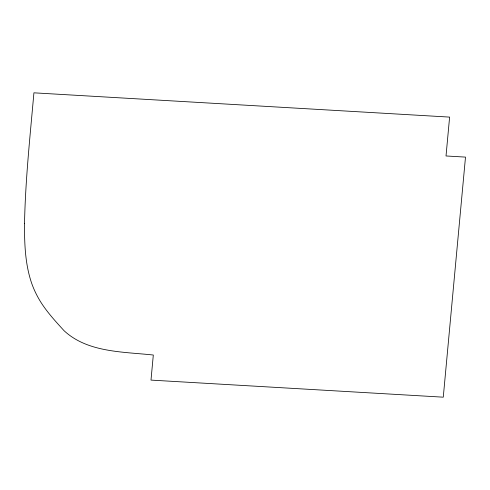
<?xml version="1.0" encoding="UTF-8"?>
<svg xmlns="http://www.w3.org/2000/svg" width="490" height="490" viewBox="0 0 490 490"><rect width="100%" height="100%" fill="white"/><g stroke="black" fill="none" stroke-linecap="round" stroke-linejoin="round"><path stroke-width="0.73" d="M24.524 223.373C24.427 243.34 25.076 263.773 31.532 282.859A99.556 94.944 -18.6 0 0 34.833 291.078A107.463 102.49 -18.6 0 0 38.496 298.251A106.232 101.314 -18.6 0 0 41.111 302.624C47.659 312.834 55.927 321.789 64.08 330.719C87.741 352.702 123.223 351.716 153.315 355.03L150.994 380.099L443.272 397.176L465.5 157.106L446.016 155.967L449.612 117.104L33.92 92.824C30.074 136.281 25.407 179.732 24.524 223.373"/></g></svg>
